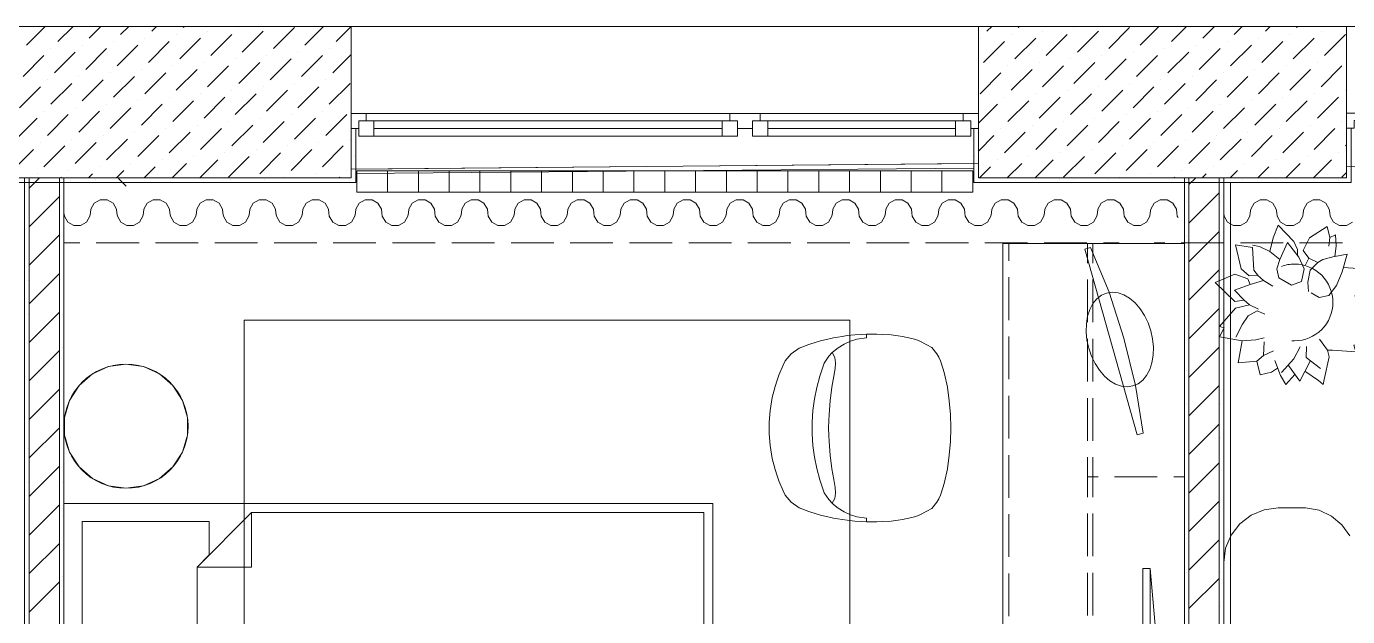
# Model space of a CAD drawing. Header units: millimetres. Extents: x 3082 to 230946, y 1570 to 312844.
# Drawn here: x 49563 to 53926, y 123017 to 124965 of the extents above; entities that cross this region are included whole.
import ezdxf

# ---------------------------------------------------------------- set-up
doc = ezdxf.new("R2010")
doc.units = ezdxf.units.MM
for name, color, linetype in [('PDF2_!штукатурка', 7, 'Continuous'), ('PDF2_06_3 Размеры потолка', 7, 'Continuous'), ('кондиционирование', 5, 'Continuous')]:
    doc.layers.add(name, color=color, linetype=linetype)
for name, color, linetype, true_color in [('PDF2_02_01 Стены несущие', 8, 'Continuous', 0x7e7e7e), ('PDF2_02_02 Перегородки', 8, 'Continuous', 0x7e7e7e), ('PDF2_02_04 Стояки отопления', 253, 'Continuous', 0xaaaaaa), ('PDF2_04_1 Мебель', 253, 'Continuous', 0xaaaaaa), ('PDF2_04_3 Декор', 253, 'Continuous', 0xaaaaaa)]:
    doc.layers.add(name, color=color, linetype=linetype, true_color=true_color)

# ---------------------------------------------------------------- blocks, each defined once
blk = doc.blocks.new('ереьтекркер')
at = {"layer": 'PDF2_!штукатурка', "lineweight": 15}
blk.add_lwpolyline([(6299, 6785.8), (6298.8, 6800.8), (6299, 6800.8), (6299, 6924.3), (6314, 6924.3), (6314, 6749), (7524, 6749), (7524, 6912), (7539, 6912), (7539, 6778.2), (7539.2, 6763.2), (7539, 6763.2), (7539, 6734), (7524, 6734), (6314, 6734), (6299, 6734)], close=True, dxfattribs=at)
blk.add_lwpolyline([(9580, 6780.9), (9580, 6734), (9595, 6734), (10811, 6734), (10826, 6734), (10826, 6772.1), (10826.1, 6772.1), (10826, 6787.1), (10826, 6913), (10811, 6913), (10811, 6749), (9595, 6749), (9595, 6912), (9580, 6912), (9580, 6795.9), (9580, 6795.9), (9580, 6780.9)], dxfattribs=at)
at = {"layer": 'PDF2_!штукатурка', "color": 8, "lineweight": 15, "true_color": 0x7e7e7e}
for points in [[(7534.9, 6818.9), (7534.9, 6818.9)], [(9583.4, 6822.6), (9583.4, 6822.6)], [(6569.7, 6744.7), (6569.7, 6744.7)], [(6596.2, 6741), (6596.2, 6741)], [(6681, 6744.7), (6681, 6744.7)], [(7098.8, 6741.5), (7098.8, 6741.5)], [(7126.5, 6744.7), (7126.5, 6744.7)], [(7237.9, 6744.7), (7237.9, 6744.7)], [(7517.9, 6741.3), (7517.9, 6741.3)], [(9864.1, 6742.3), (9864.1, 6742.3)], [(9910.7, 6744.7), (9910.7, 6744.7)], [(10022.1, 6744.7), (10022.1, 6744.7)], [(10283.2, 6742.1), (10283.2, 6742.1)], [(10467.6, 6744.7), (10467.6, 6744.7)], [(10579, 6744.7), (10579, 6744.7)], [(10785.8, 6742.5), (10785.8, 6742.5)]]:
    blk.add_lwpolyline(points, dxfattribs=at)
at = {"layer": 'PDF2_!штукатурка', "color": 151, "lineweight": 9, "true_color": 0x97c8ff}
blk.add_lwpolyline([(7539.2, 6763.2), (7539, 6778.2), (9580, 6795.9), (9580.1, 6780.9)], close=True, dxfattribs=at)
at = {"layer": 'PDF2_02_01 Стены несущие', "color": 7, "lineweight": 15}
for points in [[(7524, 7249), (7524, 6749), (6314, 6749), (6314, 7249), (7524, 7249), (7524, 6962), (7524, 6912), (7524, 6778)], [(10811, 7249), (10811, 6749), (9595, 6749), (9595, 7249), (10811, 7249), (10811, 6963), (10811, 6913), (10811, 6787)], [(9595, 7249), (9595, 6962), (9595, 6912), (9595, 6796)]]:
    blk.add_lwpolyline(points, dxfattribs=at)
at = {"layer": 'PDF2_02_01 Стены несущие', "lineweight": 15}
for points in [[(6452.1, 7187.5), (6513.6, 7249)], [(6555.5, 7199), (6605.6, 7249)], [(6658.9, 7210.5), (6697.5, 7249)], [(6762.3, 7222), (6789.4, 7249)], [(6865.8, 7233.5), (6881.3, 7249)], [(6969.2, 7245), (6973.3, 7249)], [(7153, 7245), (7153, 7245)], [(7267.9, 7176), (7336.9, 7245)], [(7371.3, 7187.5), (7432.9, 7249)], [(7474.8, 7199), (7524, 7248.3)], [(9623.5, 7233.5), (9639.1, 7249)], [(9726.9, 7245), (9731, 7249)], [(9910.7, 7245), (9910.7, 7245)], [(10025.6, 7176), (10094.6, 7245)], [(10129.1, 7187.5), (10190.6, 7249)], [(10232.5, 7199), (10282.5, 7249)], [(10335.9, 7210.5), (10374.4, 7249)], [(10439.3, 7222), (10466.4, 7249)], [(10542.7, 7233.5), (10558.3, 7249)], [(10646.1, 7245), (10650.2, 7249)], [(6739.4, 7199), (6739.4, 7199)], [(6842.8, 7210.5), (6842.8, 7210.5)], [(6854.3, 7130), (6923.2, 7199)], [(6946.2, 7222), (6946.2, 7222)], [(6957.7, 7141.5), (7026.6, 7210.5)], [(7049.6, 7233.5), (7049.6, 7233.5)], [(7061.1, 7153), (7130, 7222)], [(7164.5, 7164.5), (7233.5, 7233.5)], [(9600.5, 7210.5), (9600.5, 7210.5)], [(9612, 7130), (9680.9, 7199)], [(9703.9, 7222), (9703.9, 7222)], [(9715.4, 7141.5), (9784.3, 7210.5)], [(9807.3, 7233.5), (9807.3, 7233.5)], [(9818.8, 7153), (9887.8, 7222)], [(9922.2, 7164.5), (9991.2, 7233.5)], [(10416.3, 7199), (10416.3, 7199)], [(10519.7, 7210.5), (10519.7, 7210.5)], [(10531.2, 7130), (10600.2, 7199)], [(10623.2, 7222), (10623.2, 7222)], [(10634.6, 7141.5), (10703.6, 7210.5)], [(10726.6, 7233.5), (10726.6, 7233.5)], [(10738.1, 7153), (10807, 7222)], [(6532.5, 7176), (6532.5, 7176)], [(6544, 7095.6), (6613, 7164.5)], [(6636, 7187.5), (6636, 7187.5)], [(6647.4, 7107.1), (6716.4, 7176)], [(6750.9, 7118.6), (6819.8, 7187.5)], [(7348.4, 7164.5), (7348.4, 7164.5)], [(7451.8, 7176), (7451.8, 7176)], [(7463.3, 7095.6), (7524, 7156.3)], [(10106.1, 7164.5), (10106.1, 7164.5)], [(10209.5, 7176), (10209.5, 7176)], [(10221, 7095.6), (10289.9, 7164.5)], [(10312.9, 7187.5), (10312.9, 7187.5)], [(10324.4, 7107.1), (10393.3, 7176)], [(10427.8, 7118.6), (10496.8, 7187.5)], [(6440.6, 7084.1), (6509.6, 7153)], [(6934.7, 7118.6), (6934.7, 7118.6)], [(7038.1, 7130), (7038.1, 7130)], [(7049.6, 7049.6), (7118.6, 7118.6)], [(7141.5, 7141.5), (7141.5, 7141.5)], [(7153, 7061.1), (7222, 7130)], [(7244.9, 7153), (7244.9, 7153)], [(7256.4, 7072.6), (7325.4, 7141.5)], [(7359.9, 7084.1), (7428.8, 7153)], [(9692.4, 7118.6), (9692.4, 7118.6)], [(9795.8, 7130), (9795.8, 7130)], [(9807.3, 7049.6), (9876.3, 7118.6)], [(9899.2, 7141.5), (9899.2, 7141.5)], [(9910.7, 7061.1), (9979.7, 7130)], [(10002.7, 7153), (10002.7, 7153)], [(10014.2, 7072.6), (10083.1, 7141.5)], [(10117.6, 7084.1), (10186.5, 7153)], [(10611.7, 7118.6), (10611.7, 7118.6)], [(10715.1, 7130), (10715.1, 7130)], [(10726.6, 7049.6), (10795.5, 7118.6)], [(6521, 7072.6), (6521, 7072.6)], [(6624.5, 7084.1), (6624.5, 7084.1)], [(6636, 7003.6), (6704.9, 7072.6)], [(6727.9, 7095.6), (6727.9, 7095.6)], [(6739.4, 7015.1), (6808.3, 7084.1)], [(6831.3, 7107.1), (6831.3, 7107.1)], [(6842.8, 7026.6), (6911.7, 7095.6)], [(6946.2, 7038.1), (7015.1, 7107.1)], [(7440.3, 7072.6), (7440.3, 7072.6)], [(9600.5, 7026.6), (9669.4, 7095.6)], [(9703.9, 7038.1), (9772.9, 7107.1)], [(10198, 7072.6), (10198, 7072.6)], [(10301.4, 7084.1), (10301.4, 7084.1)], [(10312.9, 7003.6), (10381.9, 7072.6)], [(10404.8, 7095.6), (10404.8, 7095.6)], [(10416.3, 7015.1), (10485.3, 7084.1)], [(10508.2, 7107.1), (10508.2, 7107.1)], [(10519.7, 7026.6), (10588.7, 7095.6)], [(10623.2, 7038.1), (10692.1, 7107.1)], [(6429.1, 6980.7), (6498.1, 7049.6)], [(6532.5, 6992.2), (6601.5, 7061.1)], [(7026.6, 7026.6), (7026.6, 7026.6)], [(7130, 7038.1), (7130, 7038.1)], [(7141.5, 6957.7), (7210.5, 7026.6)], [(7233.5, 7049.6), (7233.5, 7049.6)], [(7244.9, 6969.2), (7313.9, 7038.1)], [(7336.9, 7061.1), (7336.9, 7061.1)], [(7348.4, 6980.7), (7417.3, 7049.6)], [(7451.8, 6992.2), (7520.7, 7061.1)], [(9784.3, 7026.6), (9784.3, 7026.6)], [(9887.8, 7038.1), (9887.8, 7038.1)], [(9899.2, 6957.7), (9968.2, 7026.6)], [(9991.2, 7049.6), (9991.2, 7049.6)], [(10002.7, 6969.2), (10071.6, 7038.1)], [(10094.6, 7061.1), (10094.6, 7061.1)], [(10106.1, 6980.7), (10175, 7049.6)], [(10209.5, 6992.2), (10278.4, 7061.1)], [(10703.6, 7026.6), (10703.6, 7026.6)], [(10807, 7038.1), (10807, 7038.1)], [(6613, 6980.7), (6613, 6980.7)], [(6716.4, 6992.2), (6716.4, 6992.2)], [(6727.9, 6911.7), (6796.8, 6980.7)], [(6819.8, 7003.6), (6819.8, 7003.6)], [(6831.3, 6923.2), (6900.2, 6992.2)], [(6923.2, 7015.1), (6923.2, 7015.1)], [(6934.7, 6934.7), (7003.6, 7003.6)], [(7038.1, 6946.2), (7107.1, 7015.1)], [(9595, 6929.2), (9657.9, 6992.2)], [(9680.9, 7015.1), (9680.9, 7015.1)], [(9692.4, 6934.7), (9761.4, 7003.6)], [(9795.8, 6946.2), (9864.8, 7015.1)], [(10289.9, 6980.7), (10289.9, 6980.7)], [(10393.3, 6992.2), (10393.3, 6992.2)], [(10404.8, 6911.7), (10473.8, 6980.7)], [(10496.8, 7003.6), (10496.8, 7003.6)], [(10508.2, 6923.2), (10577.2, 6992.2)], [(10600.2, 7015.1), (10600.2, 7015.1)], [(10611.7, 6934.7), (10680.6, 7003.6)], [(10715.1, 6946.2), (10784, 7015.1)], [(6417.6, 6877.3), (6486.6, 6946.2)], [(6509.6, 6969.2), (6509.6, 6969.2)], [(6521, 6888.7), (6590, 6957.7)], [(6624.5, 6900.2), (6693.4, 6969.2)], [(7222, 6946.2), (7222, 6946.2)], [(7325.4, 6957.7), (7325.4, 6957.7)], [(7336.9, 6877.3), (7405.8, 6946.2)], [(7428.8, 6969.2), (7428.8, 6969.2)], [(7440.3, 6888.7), (7509.2, 6957.7)], [(9979.7, 6946.2), (9979.7, 6946.2)], [(10083.1, 6957.7), (10083.1, 6957.7)], [(10094.6, 6877.3), (10163.5, 6946.2)], [(10186.5, 6969.2), (10186.5, 6969.2)], [(10198, 6888.7), (10266.9, 6957.7)], [(10301.4, 6900.2), (10370.4, 6969.2)], [(6808.3, 6900.2), (6808.3, 6900.2)], [(6911.7, 6911.7), (6911.7, 6911.7)], [(6923.2, 6831.3), (6992.2, 6900.2)], [(7015.1, 6923.2), (7015.1, 6923.2)], [(7026.6, 6842.8), (7095.6, 6911.7)], [(7118.6, 6934.7), (7118.6, 6934.7)], [(7130, 6854.3), (7199, 6923.2)], [(7233.5, 6865.8), (7302.4, 6934.7)], [(9669.4, 6911.7), (9669.4, 6911.7)], [(9680.9, 6831.3), (9749.9, 6900.2)], [(9772.9, 6923.2), (9772.9, 6923.2)], [(9784.3, 6842.8), (9853.3, 6911.7)], [(9876.3, 6934.7), (9876.3, 6934.7)], [(9887.8, 6854.3), (9956.7, 6923.2)], [(9991.2, 6865.8), (10060.1, 6934.7)], [(10485.3, 6900.2), (10485.3, 6900.2)], [(10588.7, 6911.7), (10588.7, 6911.7)], [(10600.2, 6831.3), (10669.1, 6900.2)], [(10692.1, 6923.2), (10692.1, 6923.2)], [(10703.6, 6842.8), (10772.5, 6911.7)], [(10795.5, 6934.7), (10795.5, 6934.7)], [(6498.1, 6865.8), (6498.1, 6865.8)], [(6509.6, 6785.3), (6578.5, 6854.3)], [(6601.5, 6877.3), (6601.5, 6877.3)], [(6613, 6796.8), (6681.9, 6865.8)], [(6704.9, 6888.7), (6704.9, 6888.7)], [(6716.4, 6808.3), (6785.3, 6877.3)], [(6819.8, 6819.8), (6888.7, 6888.7)], [(7313.9, 6854.3), (7313.9, 6854.3)], [(7417.3, 6865.8), (7417.3, 6865.8)], [(7428.8, 6785.3), (7497.7, 6854.3)], [(7520.7, 6877.3), (7520.7, 6877.3)], [(9595, 6837.3), (9646.5, 6888.7)], [(10071.6, 6854.3), (10071.6, 6854.3)], [(10175, 6865.8), (10175, 6865.8)], [(10186.5, 6785.3), (10255.5, 6854.3)], [(10278.4, 6877.3), (10278.4, 6877.3)], [(10289.9, 6796.8), (10358.9, 6865.8)], [(10381.9, 6888.7), (10381.9, 6888.7)], [(10393.3, 6808.3), (10462.3, 6877.3)], [(10496.8, 6819.8), (10565.7, 6888.7)], [(10807, 6854.3), (10811, 6858.3)], [(6406.1, 6773.8), (6475.1, 6842.8)], [(6900.2, 6808.3), (6900.2, 6808.3)], [(7003.6, 6819.8), (7003.6, 6819.8)], [(7024.8, 6749), (7084.1, 6808.3)], [(7107.1, 6831.3), (7107.1, 6831.3)], [(7118.6, 6750.9), (7187.5, 6819.8)], [(7210.5, 6842.8), (7210.5, 6842.8)], [(7222, 6762.3), (7290.9, 6831.3)], [(7325.4, 6773.8), (7394.3, 6842.8)], [(9657.9, 6808.3), (9657.9, 6808.3)], [(9761.4, 6819.8), (9761.4, 6819.8)], [(9782.5, 6749), (9841.8, 6808.3)], [(9864.8, 6831.3), (9864.8, 6831.3)], [(9876.3, 6750.9), (9945.2, 6819.8)], [(9968.2, 6842.8), (9968.2, 6842.8)], [(9979.7, 6762.3), (10048.6, 6831.3)], [(10083.1, 6773.8), (10152, 6842.8)], [(10577.2, 6808.3), (10577.2, 6808.3)], [(10680.6, 6819.8), (10680.6, 6819.8)], [(10701.8, 6749), (10761, 6808.3)], [(10784, 6831.3), (10784, 6831.3)], [(6486.6, 6762.3), (6486.6, 6762.3)], [(6590, 6773.8), (6590, 6773.8)], [(6657.1, 6749), (6670.4, 6762.3)], [(6693.4, 6785.3), (6693.4, 6785.3)], [(6749, 6749), (6773.8, 6773.8)], [(6796.8, 6796.8), (6796.8, 6796.8)], [(6841, 6749), (6877.3, 6785.3)], [(6932.9, 6749), (6980.7, 6796.8)], [(7405.8, 6762.3), (7405.8, 6762.3)], [(7509.2, 6773.8), (7509.2, 6773.8)], [(9598.7, 6749), (9635, 6785.3)], [(9690.6, 6749), (9738.4, 6796.8)], [(10163.5, 6762.3), (10163.5, 6762.3)], [(10266.9, 6773.8), (10266.9, 6773.8)], [(10334.1, 6749), (10347.4, 6762.3)], [(10370.4, 6785.3), (10370.4, 6785.3)], [(10426, 6749), (10450.8, 6773.8)], [(10473.8, 6796.8), (10473.8, 6796.8)], [(10517.9, 6749), (10554.2, 6785.3)], [(10609.8, 6749), (10657.6, 6796.8)], [(10795.5, 6750.9), (10811, 6766.4)], [(6565.2, 6749), (6567, 6750.9)], [(7302.4, 6750.9), (7302.4, 6750.9)], [(7484.4, 6749), (7486.2, 6750.9)], [(10060.1, 6750.9), (10060.1, 6750.9)], [(10242.1, 6749), (10244, 6750.9)]]:
    blk.add_lwpolyline(points, dxfattribs=at)
at = {"layer": 'PDF2_02_01 Стены несущие', "color": 151, "lineweight": 9, "true_color": 0x97c8ff}
for points in [[(7549, 6937), (7574, 6937), (7574, 6962), (7524, 6962), (7524, 7249), (9595, 7249), (9595, 6962), (9545, 6962), (9545, 6937), (9570, 6937), (9570, 6912), (9595, 6912), (9595, 6796), (7524, 6778), (7524, 6912), (7549, 6912)], [(10836, 6938), (10861, 6938), (10861, 6963), (10811, 6963), (10811, 7249), (12875, 7249), (12875, 6963), (12825, 6963), (12825, 6938), (12850, 6938), (12850, 6913), (12875, 6913), (12875, 6797), (10811, 6787), (10811, 6913), (10836, 6913)], [(7524, 6912), (7524, 6962)], [(7599, 6887), (7549, 6887), (7549, 6937), (7599, 6937), (7599, 6887), (8749.6, 6887), (8799.6, 6887), (8799.6, 6937), (8749.6, 6937), (8749.6, 6887)], [(8824.6, 6962), (8874.6, 6962), (8874.6, 6937), (8849.6, 6937), (8849.6, 6912), (8824.6, 6912), (8799.6, 6912), (8799.6, 6937), (8774.6, 6937), (8774.6, 6962)], [(8899.6, 6887), (8849.6, 6887), (8849.6, 6937), (8899.6, 6937), (8899.6, 6887), (9520, 6887), (9570, 6887), (9570, 6937), (9520, 6937), (9520, 6887)], [(9595, 6912), (9595, 6962)], [(10811, 6913), (10811, 6963)]]:
    blk.add_lwpolyline(points, close=True, dxfattribs=at)
for points in [[(7574, 6962), (8774.6, 6962)], [(7599, 6937), (8749.6, 6937)], [(8874.6, 6962), (9545, 6962)], [(8899.6, 6937), (9520, 6937)], [(8749.6, 6912), (7599, 6912)], [(9520, 6912), (8899.6, 6912)]]:
    blk.add_lwpolyline(points, dxfattribs=at)
at = {"layer": 'PDF2_02_02 Перегородки', "color": 7, "lineweight": 15}
blk.add_lwpolyline([(6460.4, 6749), (6460.4, 3397, 0.414187), (7060.4, 2797), (7990.1, 2797), (8040.1, 2797), (8040.1, 2782), (7060.4, 2782, -0.414207), (6445.4, 3397), (6445.4, 6749), (6575.4, 6749), (6575.4, 3397, 0.414201), (7060.4, 2912), (8052.1, 2912), (8052.1, 2897), (7990.1, 2897), (7060.4, 2897, -0.414225), (6560.4, 3397), (6560.4, 6749)], format="xyb", dxfattribs=at)
at = {"layer": 'PDF2_02_02 Перегородки', "lineweight": 15}
for points in [[(6460.4, 6715), (6494.5, 6749)], [(6569.7, 6744.7), (6569.7, 6744.7)], [(10283.2, 6742.1), (10283.2, 6742.1)], [(10290.4, 6726.6), (10312.9, 6749)], [(6460.4, 6587.7), (6560.4, 6687.7)], [(10290.4, 6599.3), (10390.4, 6699.3)], [(10282, 6670.4), (10282, 6670.4)], [(10393.1, 6670.4), (10393.1, 6670.4)], [(6460.4, 6460.4), (6560.4, 6560.4)], [(10282, 6559), (10282, 6559)], [(10290.4, 6472), (10390.4, 6572)], [(10393.3, 6559), (10393.3, 6559)], [(10281, 6517.8), (10281, 6517.8)], [(6460.4, 6333.1), (6560.4, 6433.1)], [(10290.4, 6344.8), (10390.4, 6444.8)], [(10390.9, 6446.1), (10390.9, 6446.1)], [(10393.3, 6447.7), (10393.3, 6447.7)], [(6458.3, 6410.6), (6458.3, 6410.6)], [(6458.3, 6299.2), (6458.3, 6299.2)], [(6460.4, 6205.9), (6560.4, 6305.9)], [(6569.7, 6299.2), (6569.7, 6299.2)], [(10278.8, 6293.6), (10278.8, 6293.6)], [(10290.4, 6217.5), (10390.4, 6317.5)], [(6460.4, 6078.6), (6560.4, 6178.6)], [(6569.7, 6187.8), (6569.7, 6187.8)], [(10290.4, 6090.2), (10390.4, 6190.2)], [(10282, 6113.6), (10282, 6113.6)], [(10276.6, 6069.3), (10276.6, 6069.3)], [(6460.4, 5951.3), (6560.4, 6051.3)], [(10290.4, 5962.9), (10390.4, 6062.9)], [(10282, 6002.2), (10282, 6002.2)], [(10393.3, 6002.2), (10393.3, 6002.2)], [(10290.4, 5835.7), (10390.4, 5935.7)], [(6460.4, 5824), (6560.4, 5924)], [(10393.3, 5890.8), (10393.3, 5890.8)], [(6458.3, 5853.7), (6458.3, 5853.7)], [(6574.3, 5880.1), (6574.3, 5880.1)], [(10290.4, 5708.4), (10390.4, 5808.4)], [(6460.4, 5696.8), (6560.4, 5796.8)], [(6458.3, 5742.3), (6458.3, 5742.3)], [(6569.7, 5742.3), (6569.7, 5742.3)], [(10290.4, 5581.1), (10390.4, 5681.1)], [(6460.4, 5569.5), (6560.4, 5669.5)], [(6569.7, 5631), (6569.7, 5631)], [(6572.1, 5655.8), (6572.1, 5655.8)], [(6460.4, 5442.2), (6560.4, 5542.2)], [(10282, 5556.7), (10282, 5556.7)], [(10290.4, 5453.8), (10390.4, 5553.8)], [(6460, 5503.3), (6460, 5503.3)], [(10404.9, 5486.5), (10404.9, 5486.5)], [(6460.4, 5314.9), (6560.4, 5414.9)], [(6570, 5431.6), (6570, 5431.6)], [(10282, 5445.3), (10282, 5445.3)], [(10290.4, 5326.5), (10390.4, 5426.5)], [(10393.3, 5445.3), (10393.3, 5445.3)], [(10393.3, 5334), (10393.3, 5334)]]:
    blk.add_lwpolyline(points, dxfattribs=at)
at = {"layer": 'PDF2_02_02 Перегородки', "color": 7, "lineweight": 15}
for points in [[(10290.4, 2912), (10290.4, 6749), (10275.4, 6749), (10275.4, 2912), (8828.1, 2912), (8828.1, 2897), (8890.1, 2897)], [(10090, 2682), (10090, 2620), (10105, 2620), (10105, 2782), (10405.4, 2782), (10405.4, 2797), (10405.4, 6749), (10390.4, 6749)], [(10090, 2797), (10290.4, 2797), (10390.4, 2797), (10390.4, 2897), (10390.4, 6749), (10290.4, 6749)]]:
    blk.add_lwpolyline(points, dxfattribs=at)
at = {"layer": 'PDF2_02_04 Стояки отопления', "lineweight": 5}
blk.add_lwpolyline([(9576.6, 6772), (7542.6, 6772), (7542.6, 6702.1), (9576.6, 6702.1)], close=True, dxfattribs=at)
for points in [[(7644.3, 6702.1), (7644.3, 6772)], [(7746, 6702.1), (7746, 6772)], [(7847.7, 6702.1), (7847.7, 6772)], [(7949.4, 6702.1), (7949.4, 6772)], [(8051.1, 6702.1), (8051.1, 6772)], [(8152.8, 6702.1), (8152.8, 6772)], [(8254.5, 6702.1), (8254.5, 6772)], [(8356.2, 6702.1), (8356.2, 6772)], [(8457.9, 6702.1), (8457.9, 6772)], [(8559.6, 6702.1), (8559.6, 6772)], [(8661.3, 6702.1), (8661.3, 6772)], [(8763, 6702.1), (8763, 6772)], [(8864.7, 6702.1), (8864.7, 6772)], [(8966.4, 6702.1), (8966.4, 6772)], [(9068.1, 6702.1), (9068.1, 6772)], [(9169.8, 6702.1), (9169.8, 6772)], [(9271.5, 6702.1), (9271.5, 6772)], [(9373.2, 6702.1), (9373.2, 6772)], [(9474.9, 6702.1), (9474.9, 6772)]]:
    blk.add_lwpolyline(points, dxfattribs=at)
at = {"layer": 'PDF2_04_1 Мебель', "lineweight": 5}
for points in [[(10427.2, 4512.9), (10405.4, 4512.9), (10405.4, 6734), (10427.2, 6734)], [(9675.4, 6532), (9675.4, 4212), (10275.4, 4212), (10275.4, 6532)], [(9946.6, 6514), (10119.6, 5900.2), (10138.8, 5905.6), (10113.4, 6063.6), (10075.9, 6219.2), (10026.6, 6371.4), (9965.8, 6519.4)], [(10105.2, 6061.8), (10122.3, 6069.1), (10137.6, 6080.9), (10150.6, 6096.8), (10160.8, 6116.2), (10168.1, 6138.7), (10172.2, 6163.5), (10172.9, 6189.9), (10170.2, 6217), (10164.3, 6244.1), (10155.2, 6270.3), (10143.3, 6294.8), (10128.9, 6317), (10112.5, 6336), (10094.6, 6351.3), (10075.6, 6362.6), (10056.3, 6369.3), (10037.1, 6371.4), (10018.7, 6368.7), (10001.6, 6361.4), (9986.3, 6349.6), (9973.3, 6333.7), (9963.1, 6314.3), (9955.8, 6291.8), (9951.7, 6267), (9951, 6240.6), (9953.7, 6213.5), (9959.7, 6186.4), (9968.7, 6160.2), (9980.6, 6135.7), (9995, 6113.6), (10011.4, 6094.5), (10029.3, 6079.2), (10048.3, 6067.9), (10067.6, 6061.2), (10086.8, 6059.1)], [(9375.9, 6218.6), (9344.2, 6225.6), (9330.1, 6227.7), (9306.8, 6230.4), (9280, 6232), (9260.2, 6232.9), (9225.9, 6233.1), (9209.9, 6232.1), (9187, 6230.3), (9161.4, 6228), (9145.6, 6225.7), (9116.3, 6221.1), (9102.8, 6218), (9074.2, 6211.3), (9059.2, 6206.7), (9035.1, 6199), (9003.1, 6186.4), (8977.2, 6168.1), (8957.6, 6144.5), (8950.9, 6130.9), (8936.5, 6097.7), (8930.7, 6081.4), (8923.6, 6059.8), (8914.3, 6023.5), (8907.1, 5980.8), (8904.2, 5942.8), (8904, 5923.1), (8904.2, 5903.4), (8907.1, 5865.4), (8914.3, 5822.6), (8923.6, 5786.4), (8930.7, 5764.8), (8936.5, 5748.5), (8950.9, 5715.3), (8957.6, 5701.7), (8977.2, 5678.1), (9003.1, 5659.8), (9035.1, 5647.2), (9059.2, 5639.5), (9074.2, 5634.9), (9102.8, 5628.2), (9116.3, 5625.1), (9145.6, 5620.5), (9161.4, 5618.2), (9187, 5615.9), (9209.9, 5614), (9225.9, 5613.1), (9260.2, 5613.3), (9280, 5614.2), (9306.8, 5615.8), (9330.1, 5618.5), (9344.2, 5620.6), (9375.9, 5627.6), (9388.5, 5631.3), (9402.3, 5636.8), (9425.2, 5648.2), (9441.2, 5657.6), (9457.7, 5678.1), (9464.6, 5689.6), (9469.7, 5701.7), (9479.1, 5729), (9483.6, 5744), (9492.6, 5788.5), (9499, 5833.5), (9502.8, 5878.8), (9504, 5923.1), (9502.8, 5967.4), (9499, 6012.7), (9492.6, 6057.7), (9483.6, 6102.2), (9479.1, 6117.2), (9469.7, 6144.5), (9464.6, 6156.5), (9457.7, 6168.1), (9441.2, 6188.6), (9425.2, 6198), (9402.3, 6209.4), (9388.5, 6214.9)], [(9105.4, 6012.9), (9101.9, 5968.1), (9101.3, 5947.5), (9100.7, 5923.1), (9101.3, 5898.7), (9101.9, 5878.1), (9105.4, 5833.3), (9111.3, 5788.3), (9118, 5752.5), (9122.5, 5727.1), (9123.1, 5708.7), (9123, 5707.5), (9120.6, 5690.3), (9112.7, 5674.3), (9101.5, 5686.5), (9085.8, 5709.2), (9071.3, 5752.2), (9061.4, 5789.3), (9054, 5827), (9049, 5865.3), (9046.5, 5903.8), (9046.5, 5923.1), (9046.5, 5942.4), (9049, 5980.9), (9054, 6019.2), (9061.4, 6056.9), (9071.3, 6094), (9085.8, 6137), (9101.5, 6159.7), (9112.7, 6171.9), (9120.6, 6155.8), (9123, 6138.6), (9123.1, 6137.4), (9122.5, 6119.1), (9118, 6093.7), (9111.3, 6057.8)], [(6780.4, 5723.9), (6722.7, 5732.2), (6669.6, 5756.5), (6625.5, 5794.7), (6594, 5843.7), (6577.5, 5899.7), (6577.5, 5958.1), (6594, 6014.1), (6625.5, 6063.2), (6669.6, 6101.4), (6722.7, 6125.6), (6780.4, 6133.9), (6838.2, 6125.6), (6891.3, 6101.4), (6935.4, 6063.2), (6966.9, 6014.1), (6983.3, 5958.1), (6983.3, 5899.7), (6966.9, 5843.7), (6935.4, 5794.7), (6891.3, 5756.5), (6838.2, 5732.2)], [(10186, 5762), (10044.9, 5762)], [(8718.4, 3813.9), (8718.4, 5673.9), (6575.4, 5673.9), (6575.4, 3813.9)], [(8688.4, 3843.9), (8688.4, 5643.9), (7195.4, 5643.9), (7015.4, 5463.9), (7015.4, 4023.9), (7195.4, 3843.9)], [(7015.4, 4803.9), (7015.4, 5463.9), (7055.4, 5503.9), (7055.4, 5613.9), (6635.4, 5613.9), (6635.4, 4803.9)], [(10137.9, 5459.2), (10137.9, 4309.2), (10162.9, 4309.2), (10187.9, 4596.7), (10187.9, 5171.7), (10162.9, 5459.2)]]:
    blk.add_lwpolyline(points, close=True, dxfattribs=at)
for points in [[(10254.4, 6618.5), (10251.9, 6622.7), (10250.4, 6634), (10248.9, 6645.4), (10237.6, 6665), (10218, 6676.3), (10195.4, 6676.3), (10175.7, 6665), (10164.4, 6645.4), (10162.9, 6634), (10161.4, 6622.7), (10150.1, 6603.1), (10130.5, 6591.8), (10107.9, 6591.8), (10088.2, 6603.1), (10076.9, 6622.7), (10075.4, 6634), (10073.9, 6645.4), (10062.6, 6665), (10043, 6676.3), (10020.4, 6676.3), (10000.7, 6665), (9989.4, 6645.4), (9987.9, 6634), (9986.4, 6622.7), (9975.1, 6603.1), (9955.5, 6591.8), (9932.9, 6591.8), (9913.2, 6603.1), (9901.9, 6622.7), (9900.4, 6634), (9898.9, 6645.4), (9887.6, 6665), (9868, 6676.3), (9845.4, 6676.3), (9825.7, 6665), (9814.4, 6645.4), (9812.9, 6634), (9811.4, 6622.7), (9800.1, 6603.1), (9780.5, 6591.8), (9757.9, 6591.8), (9738.2, 6603.1), (9726.9, 6622.7), (9725.4, 6634), (9723.9, 6645.4), (9712.6, 6665), (9693, 6676.3), (9670.4, 6676.3), (9650.7, 6665), (9639.4, 6645.4), (9637.9, 6634), (9636.4, 6622.7), (9625.1, 6603.1), (9605.5, 6591.8), (9582.9, 6591.8), (9563.2, 6603.1), (9551.9, 6622.7), (9550.4, 6634), (9548.9, 6645.4), (9537.6, 6665), (9518, 6676.3), (9495.4, 6676.3), (9475.7, 6665), (9464.4, 6645.4), (9462.9, 6634), (9461.4, 6622.7), (9450.1, 6603.1), (9430.5, 6591.8), (9407.9, 6591.8), (9388.2, 6603.1), (9376.9, 6622.7), (9375.4, 6634), (9373.9, 6645.4), (9362.6, 6665), (9343, 6676.3), (9320.4, 6676.3), (9300.7, 6665), (9289.4, 6645.4), (9287.9, 6634), (9286.4, 6622.7), (9275.1, 6603.1), (9255.5, 6591.8), (9232.9, 6591.8), (9213.2, 6603.1), (9201.9, 6622.7), (9200.4, 6634), (9198.9, 6645.4), (9187.6, 6665), (9168, 6676.3), (9145.4, 6676.3), (9125.7, 6665), (9114.4, 6645.4), (9112.9, 6634), (9111.4, 6622.7), (9100.1, 6603.1), (9080.5, 6591.8), (9057.9, 6591.8), (9038.2, 6603.1), (9026.9, 6622.7), (9025.4, 6634), (9023.9, 6645.4), (9012.6, 6665), (8993, 6676.3), (8970.4, 6676.3), (8950.7, 6665), (8939.4, 6645.4), (8937.9, 6634), (8936.4, 6622.7), (8925.1, 6603.1), (8905.5, 6591.8), (8882.9, 6591.8), (8863.2, 6603.1), (8851.9, 6622.7), (8850.4, 6634), (8848.9, 6645.4), (8837.6, 6665), (8818, 6676.3), (8795.4, 6676.3), (8775.7, 6665), (8764.4, 6645.4), (8762.9, 6634), (8761.4, 6622.7), (8750.1, 6603.1), (8730.5, 6591.8), (8707.9, 6591.8), (8688.2, 6603.1), (8676.9, 6622.7), (8675.4, 6634), (8673.9, 6645.4), (8662.6, 6665), (8643, 6676.3), (8620.4, 6676.3), (8600.7, 6665), (8589.4, 6645.4), (8587.9, 6634), (8586.4, 6622.7), (8575.1, 6603.1), (8555.5, 6591.8), (8532.9, 6591.8), (8513.2, 6603.1), (8501.9, 6622.7), (8500.4, 6634), (8498.9, 6645.4), (8487.6, 6665), (8468, 6676.3), (8445.4, 6676.3), (8425.7, 6665), (8414.4, 6645.4), (8412.9, 6634), (8411.4, 6622.7), (8400.1, 6603.1), (8380.5, 6591.8), (8357.9, 6591.8), (8338.2, 6603.1), (8326.9, 6622.7), (8325.4, 6634), (8323.9, 6645.4), (8312.6, 6665), (8293, 6676.3), (8270.4, 6676.3), (8250.7, 6665), (8239.4, 6645.4), (8237.9, 6634), (8236.4, 6622.7), (8225.1, 6603.1), (8205.5, 6591.8), (8182.9, 6591.8), (8163.2, 6603.1), (8151.9, 6622.7), (8150.4, 6634), (8148.9, 6645.4), (8137.6, 6665), (8118, 6676.3), (8095.4, 6676.3), (8075.7, 6665), (8064.4, 6645.4), (8062.9, 6634), (8061.4, 6622.7), (8050.1, 6603.1), (8030.5, 6591.8), (8007.9, 6591.8), (7988.2, 6603.1), (7976.9, 6622.7), (7975.4, 6634), (7973.9, 6645.4), (7962.6, 6665), (7943, 6676.3), (7920.4, 6676.3), (7900.7, 6665), (7889.4, 6645.4), (7887.9, 6634), (7886.4, 6622.7), (7875.1, 6603.1), (7855.5, 6591.8), (7832.9, 6591.8), (7813.2, 6603.1), (7801.9, 6622.7), (7800.4, 6634), (7798.9, 6645.4), (7787.6, 6665), (7768, 6676.3), (7745.4, 6676.3), (7725.7, 6665), (7714.4, 6645.4), (7712.9, 6634), (7711.4, 6622.7), (7700.1, 6603.1), (7680.5, 6591.8), (7657.9, 6591.8), (7638.2, 6603.1), (7626.9, 6622.7), (7625.4, 6634), (7623.9, 6645.4), (7612.6, 6665), (7593, 6676.3), (7570.4, 6676.3), (7550.7, 6665), (7539.4, 6645.4), (7537.9, 6634), (7536.4, 6622.7), (7525.1, 6603.1), (7505.5, 6591.8), (7482.9, 6591.8), (7463.2, 6603.1), (7451.9, 6622.7), (7450.4, 6634), (7448.9, 6645.4), (7437.6, 6665), (7418, 6676.3), (7395.4, 6676.3), (7375.7, 6665), (7364.4, 6645.4), (7362.9, 6634), (7361.4, 6622.7), (7350.1, 6603.1), (7330.5, 6591.8), (7307.9, 6591.8), (7288.2, 6603.1), (7276.9, 6622.7), (7275.4, 6634), (7273.9, 6645.4), (7262.6, 6665), (7243, 6676.3), (7220.4, 6676.3), (7200.7, 6665), (7189.4, 6645.4), (7187.9, 6634), (7186.4, 6622.7), (7175.1, 6603.1), (7155.5, 6591.8), (7132.9, 6591.8), (7113.2, 6603.1), (7101.9, 6622.7), (7100.4, 6634), (7098.9, 6645.4), (7087.6, 6665), (7068, 6676.3), (7045.4, 6676.3), (7025.7, 6665), (7014.4, 6645.4), (7012.9, 6634), (7011.4, 6622.7), (7000.1, 6603.1), (6980.5, 6591.8), (6957.9, 6591.8), (6938.2, 6603.1), (6926.9, 6622.7), (6925.4, 6634), (6923.9, 6645.4), (6912.6, 6665), (6893, 6676.3), (6870.4, 6676.3), (6850.7, 6665), (6839.4, 6645.4), (6837.9, 6634), (6836.4, 6622.7), (6825.1, 6603.1), (6805.5, 6591.8), (6782.9, 6591.8), (6763.2, 6603.1), (6751.9, 6622.7), (6750.4, 6634), (6748.9, 6645.4), (6737.6, 6665), (6718, 6676.3), (6695.4, 6676.3), (6675.7, 6665), (6664.4, 6645.4), (6662.9, 6634), (6661.4, 6622.7), (6650.1, 6603.1), (6630.5, 6591.8), (6607.9, 6591.8), (6588.2, 6603.1), (6576.9, 6622.7), (6575.4, 6634)], [(10830.1, 6603.1), (10810.5, 6591.8), (10787.9, 6591.8), (10768.2, 6603.1), (10756.9, 6622.7), (10755.4, 6634), (10753.9, 6645.4), (10742.6, 6665), (10723, 6676.3), (10700.4, 6676.3), (10680.7, 6665), (10669.4, 6645.4), (10667.9, 6634), (10666.4, 6622.7), (10655.1, 6603.1), (10635.5, 6591.8), (10612.9, 6591.8), (10593.2, 6603.1), (10581.9, 6622.7), (10580.4, 6634), (10578.9, 6645.4), (10567.6, 6665), (10548, 6676.3), (10525.4, 6676.3), (10505.7, 6665), (10494.4, 6645.4), (10492.9, 6634), (10491.4, 6622.7), (10480.1, 6603.1), (10460.5, 6591.8), (10437.9, 6591.8), (10418.2, 6603.1), (10406.9, 6622.7), (10405.4, 6634)], [(6575.4, 6634), (6575.4, 6634)], [(6750.4, 6634), (6750.4, 6634)], [(6750.4, 6634), (6750.4, 6634)], [(6925.4, 6634), (6925.4, 6634)], [(6925.4, 6634), (6925.4, 6634)], [(7100.4, 6634), (7100.4, 6634)], [(7100.4, 6634), (7100.4, 6634)], [(7275.4, 6634), (7275.4, 6634)], [(7275.4, 6634), (7275.4, 6634)], [(7450.4, 6634), (7450.4, 6634)], [(7450.4, 6634), (7450.4, 6634)], [(7625.4, 6634), (7625.4, 6634)], [(7625.4, 6634), (7625.4, 6634)], [(7800.4, 6634), (7800.4, 6634)], [(7800.4, 6634), (7800.4, 6634)], [(7975.4, 6634), (7975.4, 6634)], [(7975.4, 6634), (7975.4, 6634)], [(8150.4, 6634), (8150.4, 6634)], [(8150.4, 6634), (8150.4, 6634)], [(8325.4, 6634), (8325.4, 6634)], [(8325.4, 6634), (8325.4, 6634)], [(8500.4, 6634), (8500.4, 6634)], [(8500.4, 6634), (8500.4, 6634)], [(8675.4, 6634), (8675.4, 6634)], [(8675.4, 6634), (8675.4, 6634)], [(8850.4, 6634), (8850.4, 6634)], [(8850.4, 6634), (8850.4, 6634)], [(9025.4, 6634), (9025.4, 6634)], [(9025.4, 6634), (9025.4, 6634)], [(9200.4, 6634), (9200.4, 6634)], [(9200.4, 6634), (9200.4, 6634)], [(9375.4, 6634), (9375.4, 6634)], [(9375.4, 6634), (9375.4, 6634)], [(9550.4, 6634), (9550.4, 6634)], [(9550.4, 6634), (9550.4, 6634)], [(9725.4, 6634), (9725.4, 6634)], [(9725.4, 6634), (9725.4, 6634)], [(9900.4, 6634), (9900.4, 6634)], [(9900.4, 6634), (9900.4, 6634)], [(10075.4, 6634), (10075.4, 6634)], [(10075.4, 6634), (10075.4, 6634)], [(10250.4, 6634), (10250.4, 6634)], [(10250.4, 6634), (10250.4, 6634)], [(10405.4, 6634), (10405.4, 6634)], [(10580.4, 6634), (10580.4, 6634)], [(10580.4, 6634), (10580.4, 6634)], [(10755.4, 6634), (10755.4, 6634)], [(10755.4, 6634), (10755.4, 6634)], [(6575.4, 6534), (6628, 6534)], [(6682.5, 6534), (6823.6, 6534)], [(6878.1, 6534), (7019.2, 6534)], [(7073.7, 6534), (7214.8, 6534)], [(7269.3, 6534), (7410.4, 6534)], [(7464.9, 6534), (7606, 6534)], [(7660.5, 6534), (7801.6, 6534)], [(7856.1, 6534), (7997.3, 6534)], [(8051.8, 6534), (8192.9, 6534)], [(8247.4, 6534), (8388.5, 6534)], [(8443, 6534), (8584.1, 6534)], [(8638.6, 6534), (8779.7, 6534)], [(8834.2, 6534), (8975.3, 6534)], [(9029.8, 6534), (9170.9, 6534)], [(9225.4, 6534), (9366.5, 6534)], [(9421, 6534), (9562.1, 6534)], [(9616.6, 6534), (9757.8, 6534)], [(9752.6, 6532), (9675.4, 6532), (9675.4, 6475.1)], [(9695.4, 6532), (9695.4, 6475.1)], [(9948.2, 6532), (9807.1, 6532)], [(9812.3, 6534), (9953.4, 6534)], [(9955.4, 6467.7), (9955.4, 6532), (9990.4, 6532)], [(9973.4, 6467.7), (9973.4, 6532)], [(10143.8, 6532), (10002.7, 6532)], [(10007.9, 6534), (10060.4, 6534)], [(10044.9, 6532), (10186, 6532)], [(10175.4, 6534), (10210.3, 6534)], [(10275.4, 6475.1), (10275.4, 6532), (10198.3, 6532)], [(10240.5, 6532), (10275.4, 6532), (10275.4, 6467.7)], [(10264.8, 6534), (10405.9, 6534)], [(10460.4, 6534), (10601.5, 6534)], [(10656, 6534), (10797.1, 6534)], [(9675.4, 6420.6), (9675.4, 6279.5)], [(9695.4, 6420.6), (9695.4, 6279.5)], [(9955.4, 6272.1), (9955.4, 6413.2)], [(9973.4, 6272.1), (9973.4, 6413.2)], [(10275.4, 6279.5), (10275.4, 6420.6)], [(10275.4, 6413.2), (10275.4, 6272.1)], [(9225.9, 6233.1), (9225.9, 6221.1), (9194, 6216.2), (9173, 6209.4), (9152.4, 6199.9), (9132.4, 6187.8), (9116.5, 6176), (9112.7, 6171.9)], [(9675.4, 6225), (9675.4, 6083.9)], [(9695.4, 6225), (9695.4, 6083.9)], [(9955.4, 6076.5), (9955.4, 6217.6)], [(9973.4, 6076.5), (9973.4, 6217.6)], [(10275.4, 6083.9), (10275.4, 6225)], [(10275.4, 6217.6), (10275.4, 6076.5)], [(9675.4, 6029.4), (9675.4, 5888.3)], [(9695.4, 6029.4), (9695.4, 5888.3)], [(9955.4, 5880.9), (9955.4, 6022)], [(9973.4, 5880.9), (9973.4, 6022)], [(10275.4, 5888.3), (10275.4, 6029.4)], [(10275.4, 6022), (10275.4, 5880.9)], [(9675.4, 5833.8), (9675.4, 5692.7)], [(9695.4, 5833.8), (9695.4, 5692.7)], [(9955.4, 5695.2), (9955.4, 5762), (9990.4, 5762), (9955.4, 5762), (9955.4, 5826.4)], [(9973.4, 5695.2), (9973.4, 5762), (9973.4, 5826.4)], [(10275.4, 5826.4), (10275.4, 5762), (10240.5, 5762), (10275.4, 5762), (10275.4, 5695.2)], [(10275.4, 5692.7), (10275.4, 5833.8)], [(9225.9, 5613.1), (9225.9, 5625.1), (9194, 5630), (9173, 5636.8), (9152.4, 5646.3), (9132.4, 5658.4), (9116.5, 5670.2), (9112.7, 5674.3)], [(7195.4, 5643.9), (7195.4, 5463.9), (7015.4, 5463.9)], [(9675.4, 5638.2), (9675.4, 5497.1)], [(9695.4, 5638.2), (9695.4, 5497.1)], [(9955.4, 5499.6), (9955.4, 5640.7)], [(9973.4, 5499.6), (9973.4, 5640.7)], [(10275.4, 5640.7), (10275.4, 5499.6)], [(10275.4, 5497.1), (10275.4, 5638.2)], [(10821.4, 5566.6), (10795.6, 5603.5), (10761.1, 5632.4), (10720.2, 5651.5), (10675.8, 5659.3), (10585.4, 5659.3), (10538.8, 5653.2), (10495.4, 5635.2), (10458.1, 5606.6), (10429.5, 5569.3), (10411.6, 5525.9), (10405.4, 5479.3), (10405.4, 3839.3), (10411.6, 3792.7), (10429.5, 3749.3), (10458.1, 3712), (10495.4, 3683.4), (10538.8, 3665.4), (10585.4, 3659.3), (10675.8, 3659.3), (10720.2, 3667.1), (10761.1, 3686.2), (10795.6, 3715.1), (10821.4, 3752)], [(10162.9, 5459.2), (10162.9, 4309.2)], [(9675.4, 5442.6), (9675.4, 5301.5)], [(9695.4, 5442.6), (9695.4, 5301.5)], [(9955.4, 5304), (9955.4, 5445.1)], [(9973.4, 5304), (9973.4, 5445.1)], [(10275.4, 5445.1), (10275.4, 5304)], [(10275.4, 5301.5), (10275.4, 5442.6)]]:
    blk.add_lwpolyline(points, dxfattribs=at)
at = {"layer": 'PDF2_04_1 Мебель', "color": 7, "lineweight": 0}
blk.add_circle((6780.4, 5928.9), 205, dxfattribs=at)
at = {"layer": 'PDF2_04_3 Декор', "lineweight": 5}
for points in [[(10558, 6505.4), (10568.8, 6550.9), (10585.5, 6592.5), (10636.4, 6538.7), (10649, 6512.1), (10649, 6493.4)], [(10686.5, 6484.1), (10667.2, 6508.7), (10688.6, 6550.5), (10746.7, 6588.5), (10755.4, 6551.7), (10752.3, 6523.4)], [(10755.4, 6551.7), (10774.3, 6560.4), (10776.2, 6522.9), (10772.5, 6489.7), (10812.5, 6496.5), (10795.8, 6438.6), (10777.9, 6393.4), (10751.9, 6360.4), (10720.8, 6353.7), (10694.3, 6369)], [(10515, 6143.6), (10453.2, 6138), (10465.7, 6211.3), (10390.8, 6224.6), (10406.5, 6253.5), (10391.2, 6258), (10443.8, 6318.7), (10490, 6329.8), (10472.3, 6345.5), (10441.5, 6340.7), (10377.4, 6403.9), (10442, 6430.6), (10485.2, 6415.9), (10493.1, 6396.5), (10536.2, 6410.5), (10517.1, 6427.3), (10489.7, 6425.3), (10463.2, 6448.9), (10443.8, 6528.3), (10500.4, 6518.5), (10504.9, 6444), (10520.3, 6424.5)], [(10500.1, 6527.2), (10523, 6522.1), (10558, 6505.4), (10590.3, 6479.5), (10580.1, 6449), (10587, 6419.1), (10628.7, 6394.4), (10662.3, 6406.9), (10671.2, 6448.3), (10653.8, 6486.7), (10616, 6536.1), (10590.3, 6479.5)], [(10675.4, 6461.8), (10686.5, 6484.1), (10715.9, 6469.4), (10691.2, 6443.7), (10683.2, 6404.9), (10684.7, 6373.3)], [(10774.8, 6490.3), (10732.3, 6479.6), (10715.9, 6469.4)], [(10673.4, 6110.6), (10717.9, 6080.2), (10733.3, 6067.2), (10736.9, 6082.9), (10753, 6157.5), (10748.4, 6180.1), (10764.2, 6180.2), (10841.8, 6174.1), (10834.8, 6197), (10875.6, 6201.3), (10869.3, 6217.2), (10888.9, 6235.1), (10870, 6271.7), (10907.9, 6290), (10867.2, 6330.1), (10876.8, 6336.8), (10838.5, 6358.2), (10894.5, 6425.5), (10880.4, 6432.5), (10881.9, 6448), (10800, 6453.2)], [(10472.3, 6345.5), (10440.9, 6378.3), (10493.1, 6396.5)], [(10536.2, 6410.5), (10566.9, 6391.4)], [(10490, 6329.8), (10520.6, 6315.9)], [(10445.3, 6223.2), (10467.2, 6266.1), (10485.9, 6293.8), (10515.6, 6310.3), (10541, 6299.4)], [(10465.5, 6211.4), (10511.2, 6213.8), (10539.2, 6221)], [(10536.9, 6162.2), (10539, 6207.9)], [(10748.4, 6180.1), (10721, 6216)], [(10583, 6120.8), (10562.9, 6107.9), (10525.2, 6099), (10515, 6143.6), (10536.9, 6162.2), (10570.1, 6177.3)], [(10596.1, 6106.6), (10636.4, 6151.5), (10658.2, 6190.8)], [(10725.2, 6119), (10677.1, 6155.3), (10678.4, 6192.7)], [(10640.2, 6100), (10610.2, 6066.3), (10592.2, 6096.6), (10573.6, 6145.5)], [(10690.9, 6143.8), (10656.1, 6077.8), (10618.6, 6129.9)]]:
    blk.add_lwpolyline(points, dxfattribs=at)
blk.add_lwpolyline([(10630.6, 6211.4, 0.016648), (10639.2, 6211.1, 0.414239), (10765.7, 6337.7, 0.414247), (10639.2, 6464.3, 0.086797), (10596.2, 6456.7)], format="xyb", dxfattribs=at)
blk.add_lwpolyline([(9171, 3279.6), (7171, 3279.6), (7171, 6279.6), (9171, 6279.6)], close=True, dxfattribs=at)
at = {"layer": 'PDF2_06_3 Размеры потолка', "lineweight": 15}
for points in [[(6791.5, 6734), (6580.4, 6734)], [(6780.5, 6721.5), (6755.5, 6746.5)], [(10594.5, 6734), (10410.4, 6734)]]:
    blk.add_lwpolyline(points, dxfattribs=at)

msp = doc.modelspace()

# ---------------------------------------------------------------- block references
at = {"layer": 'кондиционирование', "color": 1}
msp.add_blockref('ереьтекркер', (43111.6, 117716.4), dxfattribs=at)

doc.saveas('drawing.dxf')
